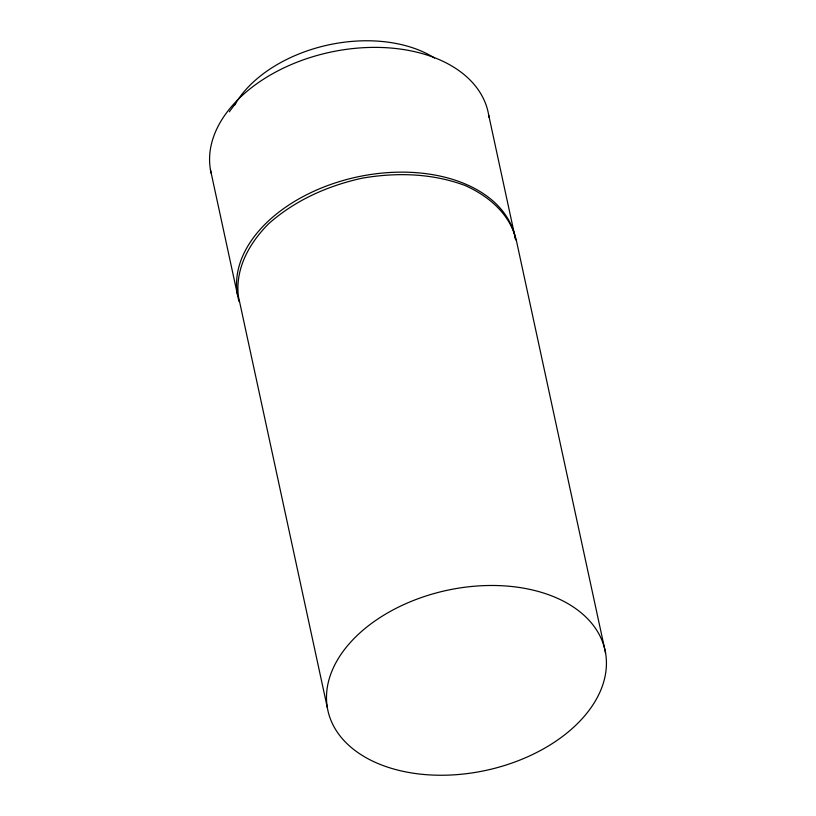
<?xml version="1.0" encoding="UTF-8"?>
<svg xmlns="http://www.w3.org/2000/svg" width="816" height="816" viewBox="0 0 816 816"><rect width="100%" height="100%" fill="white"/><g stroke="black" fill="none" stroke-linecap="round" stroke-linejoin="round"><path stroke-width="1.22" d="M229.316 111.792L235.834 103.01M605.605 653.177A141.811 92.106 -12.2 0 0 383.724 615.233A141.811 92.106 -12.2 0 0 410.04 772.681A141.811 92.106 -12.2 0 0 605.605 653.177L516.671 241.852C510.775 214.741 489.549 196.513 465.171 185.538C432.296 173.216 396.678 172.278 362.335 178.143C327.848 185.722 294.882 200.287 268.393 223.992C249.38 243.137 235.11 268.433 238.384 296.228L327.308 707.543M488.692 115.076L515.661 239.833A141.811 92.106 -12.2 0 0 355.603 177.317A141.811 92.106 -12.2 0 0 239.098 301.604M210.395 169.442L237.374 294.209M211.14 173.155A141.811 92.106 -12.2 0 1 333.305 51.561A141.811 92.106 -12.2 0 1 489.039 117.443M234.498 105.284A120.962 78.56 -12.2 0 1 434.551 58.018"/></g></svg>
